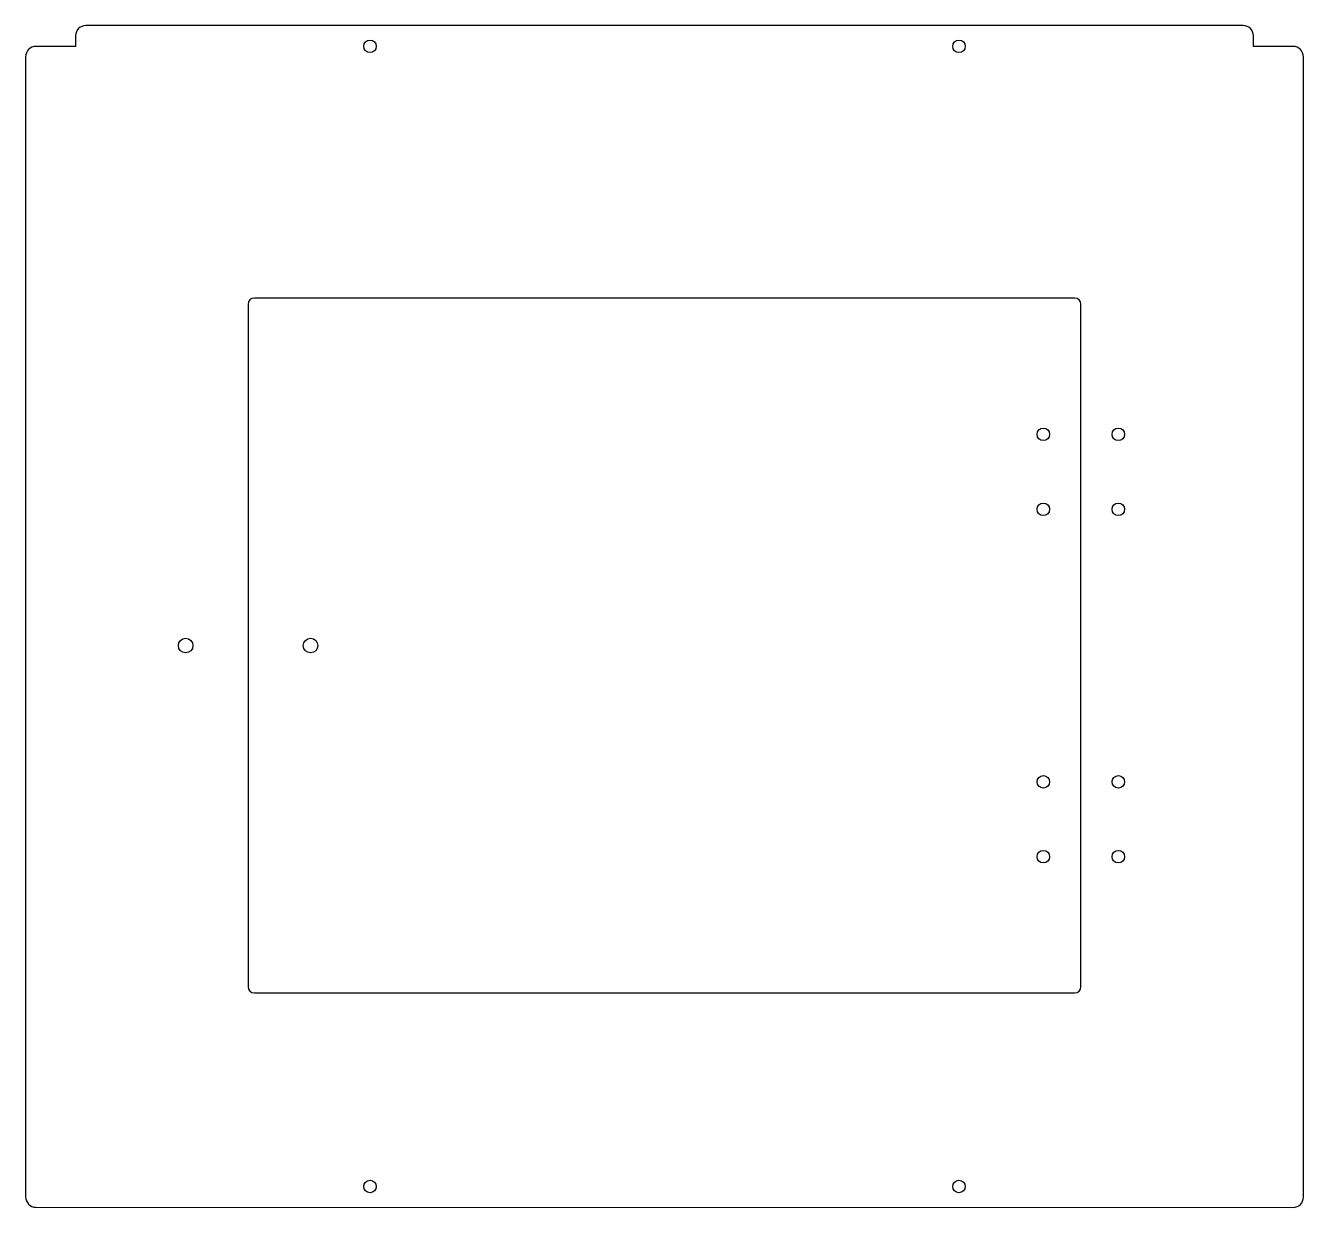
# Model space of a CAD drawing. Header units: millimetres. Extents: x -153 to 153, y -294 to -10.
import ezdxf

# ---------------------------------------------------------------- set-up
doc = ezdxf.new("R2010")
doc.units = ezdxf.units.MM

msp = doc.modelspace()

# ---------------------------------------------------------------- linework, layer by layer
at = {"color": 7, "linetype": 'Continuous', "lineweight": 25}
for p, q in [((138.95, -10.05), (-138.95, -10.05)), ((-141.45, -15.05), (-150.95, -15.05)), ((-141.45, -12.55), (-141.45, -15.05)), ((141.45, -15.05), (141.45, -12.55)), ((150.95, -15.05), (141.45, -15.05)), ((-153.45, -17.55), (-153.45, -291.45)), ((153.45, -291.5), (153.45, -17.55)), ((98.5, -75.53), (-98.5, -75.53)), ((-100, -77.03), (-100, -240.97)), ((100, -240.97), (100, -77.03)), ((-98.5, -242.47), (98.5, -242.47)), ((-150.95, -293.95), (150.95, -294))]:
    msp.add_line(p, q, dxfattribs=at)
for centre, radius in [((-70.72, -15.03), 1.5), ((70.72, -15.03), 1.5), ((91, -108.26), 1.5), ((109, -108.26), 1.5), ((91, -126.26), 1.5), ((109, -126.26), 1.5), ((-115, -159), 1.75), ((-85, -159), 1.75), ((91, -191.74), 1.5), ((109, -191.74), 1.5), ((91, -209.74), 1.5), ((109, -209.74), 1.5), ((-70.72, -288.95), 1.5), ((70.72, -288.95), 1.5)]:
    msp.add_circle(centre, radius, dxfattribs=at)
for centre, radius, start, end in [((-138.95, -12.55), 2.5, 90, 180), ((138.95, -12.55), 2.5, 0, 90), ((-150.95, -17.55), 2.5, 90, 180), ((150.95, -17.55), 2.5, 0, 90), ((-98.5, -77.03), 1.5, 90, 180), ((98.5, -77.03), 1.5, 0, 90), ((-98.5, -240.97), 1.5, 180, 270), ((98.5, -240.97), 1.5, 270, 0), ((-150.95, -291.45), 2.5, 180, 269.9907), ((150.95, -291.5), 2.5, 269.9907, 0)]:
    msp.add_arc(centre, radius, start, end, dxfattribs=at)

doc.saveas('drawing.dxf')
